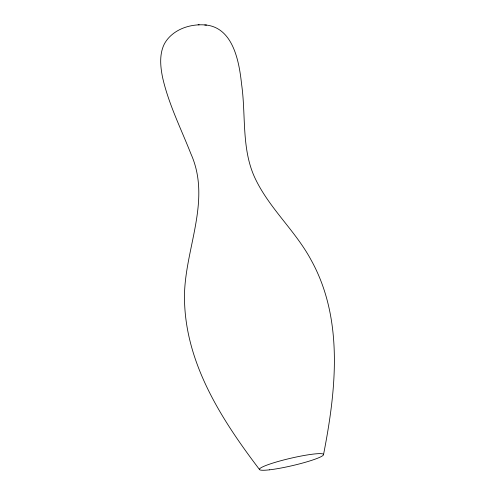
<?xml version="1.0" encoding="UTF-8"?>
<svg xmlns="http://www.w3.org/2000/svg" width="495" height="495" viewBox="0 0 495 495"><rect width="100%" height="100%" fill="white"/><g stroke="black" fill="none" stroke-linecap="round" stroke-linejoin="round"><path stroke-width="0.74" d="M323.557 454.453C336 390.753 344.006 319.331 311.169 260.141C295.787 231.375 270.344 209.329 255.927 180.007C241.077 150.356 246.163 116.121 241.597 84.28C239.24 62.166 233.442 28.388 206.533 25.078C193.353 23.68 178.763 27.404 169.346 37.131C166.704 39.878 164.495 43.077 163.146 46.654C159.39 56.517 160.547 67.425 162.601 77.536C168.591 104.03 180.947 128.521 190.835 153.654C212.825 202.529 182.092 253.143 184.604 303.28C186.918 365.935 222.701 421.059 259.442 469.446M198.142 24.75L199.145 24.787M204.751 25.016L206.533 25.078M269.633 469.811A32.924 3.787 -13.1 0 0 322.759 455.647A32.924 3.787 -13.1 0 0 282.101 460.393A32.924 3.787 -13.1 0 0 269.633 469.811"/></g></svg>
